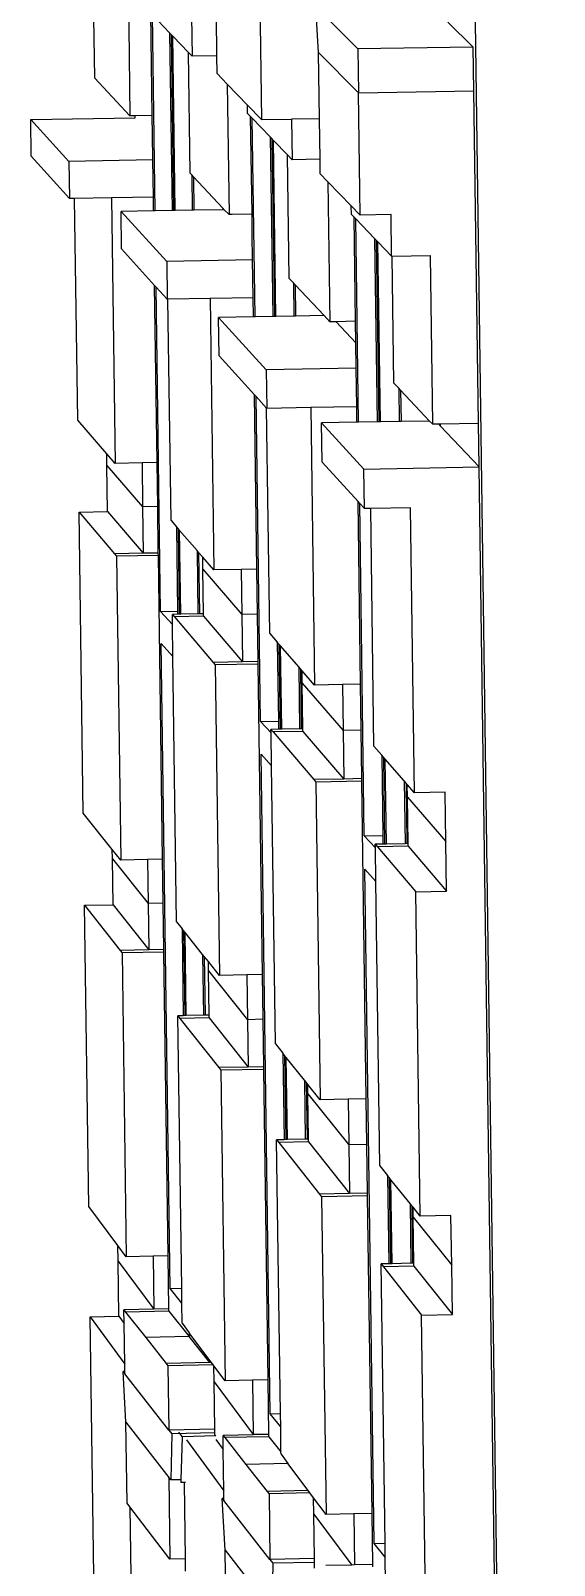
# Model space of a CAD drawing. Extents: x -106 to 80, y -44 to 65.
# Drawn here: x -104.417 to -103.234, y -5.991 to -2.524 of the extents above; entities that cross this region are included whole.
import ezdxf

# ---------------------------------------------------------------- set-up
doc = ezdxf.new("R2010")
doc.units = 0
doc.layers.get('0').update_dxf_attribs({"linetype": 'CONTINUOUS'})

msp = doc.modelspace()

# ---------------------------------------------------------------- linework, layer by layer
for p, q in [((-103.2335, -15.411), (-103.4445, -0.1507)), ((-104.2768, -2.363), (-104.2731, -2.6299)), ((-104.1968, -2.4132), (-104.1926, -2.7159)), ((-103.8991, -2.4542), (-103.8953, -2.7246)), ((-104.1423, -2.7151), (-104.1455, -2.4844)), ((-104.1359, -2.9307), (-104.142, -2.4881)), ((-104.1032, -2.5284), (-104.142, -2.4881)), ((-104.0536, -2.4914), (-104.0524, -2.5812)), ((-103.9962, -2.5802), (-103.9974, -2.4905)), ((-103.7726, -2.4699), (-103.6773, -2.5649)), ((-103.7662, -2.5732), (-103.7726, -2.4699)), ((-104.1032, -2.5284), (-104.0976, -2.93)), ((-104.0996, -2.5321), (-104.1032, -2.5284)), ((-103.4742, -2.5047), (-103.4168, -2.5605)), ((-104.0996, -2.5321), (-104.0941, -2.93)), ((-104.0961, -2.5358), (-104.0996, -2.5321)), ((-104.0906, -2.9299), (-104.0961, -2.5358)), ((-104.0606, -2.5727), (-104.0961, -2.5358)), ((-103.4168, -2.5605), (-103.6773, -2.5649)), ((-103.6773, -2.5649), (-103.6759, -2.6642)), ((-103.4154, -2.6597), (-103.4168, -2.5605)), ((-104.0568, -2.8455), (-104.0606, -2.5727)), ((-104.0524, -2.5812), (-104.0606, -2.5727)), ((-103.9962, -2.5802), (-104.0524, -2.5812)), ((-103.9956, -2.6207), (-103.9962, -2.5802)), ((-103.7662, -2.5732), (-103.6759, -2.6642)), ((-103.7642, -2.7224), (-103.7662, -2.5732)), ((-104.1926, -2.7159), (-104.2731, -2.6299)), ((-103.9729, -2.6442), (-103.9956, -2.6207)), ((-103.9729, -2.6442), (-103.9688, -2.9392)), ((-103.9272, -2.6916), (-103.9729, -2.6442)), ((-103.6759, -2.6642), (-103.4154, -2.6597)), ((-103.6721, -2.9403), (-103.6759, -2.6642)), ((-103.405, -3.4101), (-103.4154, -2.6597)), ((-103.927, -2.7104), (-103.9272, -2.6916)), ((-103.8953, -2.7246), (-103.9272, -2.6916)), ((-104.4171, -2.7243), (-104.1808, -2.7203)), ((-104.4171, -2.7243), (-104.3306, -2.819)), ((-104.4159, -2.8073), (-104.4171, -2.7243)), ((-104.1808, -2.7157), (-104.1926, -2.7159)), ((-104.1423, -2.7151), (-104.1808, -2.7157)), ((-104.1808, -2.7203), (-104.1808, -2.7157)), ((-104.1417, -2.7593), (-104.1423, -2.7151)), ((-103.927, -2.7104), (-103.9199, -2.7177)), ((-103.9168, -2.9383), (-103.9199, -2.7177)), ((-103.9162, -2.7215), (-103.9199, -2.7177)), ((-103.91, -3.17), (-103.9162, -2.7215)), ((-103.8756, -2.7637), (-103.9162, -2.7215)), ((-103.8953, -2.7246), (-103.8273, -2.7234)), ((-103.7642, -2.7224), (-103.8273, -2.7234)), ((-103.8273, -2.7234), (-103.826, -2.8152)), ((-103.7629, -2.8141), (-103.7642, -2.7224)), ((-104.1409, -2.8157), (-104.1417, -2.7593)), ((-103.8756, -2.7637), (-103.87, -3.1692)), ((-103.8719, -2.7675), (-103.8756, -2.7637)), ((-103.8719, -2.7675), (-103.8663, -3.1692)), ((-103.8682, -2.7714), (-103.8719, -2.7675)), ((-103.8627, -3.1691), (-103.8682, -2.7714)), ((-103.8366, -2.8042), (-103.8682, -2.7714)), ((-104.4159, -2.8073), (-104.3295, -2.9028)), ((-103.8327, -3.0831), (-103.8366, -2.8042)), ((-103.826, -2.8152), (-103.8366, -2.8042)), ((-104.1409, -2.8157), (-104.3306, -2.819)), ((-104.3306, -2.819), (-104.3295, -2.9028)), ((-104.1398, -2.8995), (-104.1409, -2.8157)), ((-103.7629, -2.8141), (-103.826, -2.8152)), ((-103.7625, -2.8468), (-103.7629, -2.8141)), ((-104.0529, -2.8496), (-104.0568, -2.8455)), ((-104.0529, -2.8496), (-104.0518, -2.9292)), ((-104.0492, -2.8536), (-104.0529, -2.8496)), ((-104.0492, -2.8536), (-104.0481, -2.9292)), ((-103.9824, -2.9248), (-104.0492, -2.8536)), ((-103.7451, -2.8648), (-103.7625, -2.8468)), ((-103.7451, -2.8648), (-103.7407, -3.1812)), ((-103.6925, -2.9192), (-103.7451, -2.8648)), ((-104.3177, -2.9026), (-104.3295, -2.9028)), ((-104.2344, -2.9011), (-104.3177, -2.9026)), ((-104.3107, -3.4033), (-104.3177, -2.9026)), ((-104.1398, -2.8995), (-104.2344, -2.9011)), ((-104.2344, -2.9011), (-104.226, -3.5012)), ((-104.1393, -2.9308), (-104.1398, -2.8995)), ((-104.1393, -2.9308), (-104.2129, -2.932)), ((-104.2129, -2.932), (-104.1097, -3.0448)), ((-104.2117, -3.0167), (-104.2129, -2.932)), ((-104.1359, -2.9307), (-104.1393, -2.9308)), ((-104.0976, -2.93), (-104.1359, -2.9307)), ((-104.0941, -2.93), (-104.0976, -2.93)), ((-104.0906, -2.9299), (-104.0941, -2.93)), ((-104.0518, -2.9292), (-104.0906, -2.9299)), ((-104.0481, -2.9292), (-104.0518, -2.9292)), ((-103.9823, -2.928), (-104.0481, -2.9292)), ((-103.9824, -2.9248), (-103.9823, -2.928)), ((-103.9794, -2.928), (-103.9824, -2.9248)), ((-103.9794, -2.928), (-103.9823, -2.928)), ((-103.9688, -2.9392), (-103.9794, -2.928)), ((-103.9614, -2.9391), (-103.9688, -2.9392)), ((-103.9168, -2.9383), (-103.9614, -2.9391)), ((-103.9162, -2.9842), (-103.9168, -2.9383)), ((-103.6923, -2.9385), (-103.6925, -2.9192)), ((-103.6721, -2.9403), (-103.6925, -2.9192)), ((-103.6923, -2.9385), (-103.6861, -2.9449)), ((-103.6823, -2.9489), (-103.6861, -2.9449)), ((-103.6828, -3.1802), (-103.6861, -2.9449)), ((-103.6026, -2.9391), (-103.6721, -2.9403)), ((-103.6013, -3.0328), (-103.6026, -2.9391)), ((-103.6759, -3.4084), (-103.6823, -2.9489)), ((-103.6398, -2.9929), (-103.6823, -2.9489)), ((-103.6759, -3.4084), (-103.6823, -2.9489)), ((-103.9154, -3.0414), (-103.9162, -2.9842)), ((-103.6398, -2.9929), (-103.6341, -3.4076)), ((-103.636, -2.9969), (-103.6398, -2.9929)), ((-103.636, -2.9969), (-103.6303, -3.4075)), ((-103.6321, -3.0009), (-103.636, -2.9969)), ((-103.6264, -3.4074), (-103.6321, -3.0009)), ((-103.6013, -3.0328), (-103.6321, -3.0009)), ((-104.2117, -3.0167), (-104.137, -3.0991)), ((-103.9154, -3.0414), (-104.1097, -3.0448)), ((-104.1097, -3.0448), (-104.1085, -3.1304)), ((-103.9142, -3.127), (-103.9154, -3.0414)), ((-103.6013, -3.0328), (-103.5998, -3.0328)), ((-103.5998, -3.0328), (-103.5145, -3.0313)), ((-103.5959, -3.3197), (-103.5998, -3.0328)), ((-103.5145, -3.0313), (-103.5092, -3.412)), ((-103.8232, -3.0933), (-103.8327, -3.0831)), ((-104.1335, -3.103), (-104.137, -3.0991)), ((-104.1314, -3.4994), (-104.137, -3.0991)), ((-104.1233, -3.8355), (-104.1335, -3.103)), ((-104.1085, -3.1304), (-104.1335, -3.103)), ((-103.8232, -3.0933), (-103.8222, -3.1684)), ((-103.8193, -3.0974), (-103.8232, -3.0933)), ((-103.8193, -3.0974), (-103.8183, -3.1683)), ((-103.7539, -3.1672), (-103.8193, -3.0974)), ((-104.1068, -3.1304), (-104.1085, -3.1304)), ((-104.0115, -3.1287), (-104.1068, -3.1304)), ((-104.0999, -3.6301), (-104.1068, -3.1304)), ((-103.9142, -3.127), (-104.0115, -3.1287)), ((-104.0115, -3.1287), (-104.0029, -3.742)), ((-103.9136, -3.17), (-103.9142, -3.127)), ((-103.9136, -3.17), (-103.9925, -3.1714)), ((-103.9925, -3.1714), (-103.8846, -3.2895)), ((-103.9913, -3.258), (-103.9925, -3.1714)), ((-103.91, -3.17), (-103.9136, -3.17)), ((-103.87, -3.1692), (-103.91, -3.17)), ((-103.8663, -3.1692), (-103.87, -3.1692)), ((-103.8627, -3.1691), (-103.8663, -3.1692)), ((-103.8222, -3.1684), (-103.8627, -3.1691)), ((-103.8183, -3.1683), (-103.8222, -3.1684)), ((-103.7539, -3.1672), (-103.8183, -3.1683)), ((-103.7407, -3.1812), (-103.7539, -3.1672)), ((-103.7269, -3.181), (-103.7407, -3.1812)), ((-103.6828, -3.1802), (-103.7269, -3.181)), ((-103.7269, -3.181), (-103.6822, -3.2285)), ((-103.6822, -3.2285), (-103.6828, -3.1802)), ((-103.9913, -3.258), (-103.9112, -3.3464)), ((-103.6814, -3.2858), (-103.6822, -3.2285)), ((-103.6814, -3.2858), (-103.8846, -3.2895)), ((-103.8846, -3.2895), (-103.8833, -3.377)), ((-103.6802, -3.3733), (-103.6814, -3.2858)), ((-103.5851, -3.3312), (-103.5959, -3.3197)), ((-103.9075, -3.3504), (-103.9112, -3.3464)), ((-103.9057, -3.7401), (-103.9112, -3.3464)), ((-103.8973, -4.0844), (-103.9075, -3.3504)), ((-103.9075, -3.3504), (-103.884, -3.3763)), ((-103.5851, -3.3312), (-103.5841, -3.4067)), ((-103.581, -3.3355), (-103.5851, -3.3312)), ((-103.5851, -3.3312), (-103.5841, -3.4067)), ((-103.581, -3.3355), (-103.58, -3.4066)), ((-103.5154, -3.4054), (-103.581, -3.3355)), ((-103.8769, -3.8852), (-103.884, -3.3763)), ((-103.8833, -3.377), (-103.884, -3.3763)), ((-103.7842, -3.3752), (-103.8833, -3.377)), ((-103.6802, -3.3733), (-103.7842, -3.3752)), ((-103.7842, -3.3752), (-103.7755, -4.0023)), ((-103.6797, -3.4084), (-103.6802, -3.3733)), ((-104.2451, -3.4792), (-104.3107, -3.4033)), ((-103.6797, -3.4084), (-103.7594, -3.4099)), ((-103.7594, -3.4099), (-103.6642, -3.5139)), ((-103.7582, -3.4984), (-103.7594, -3.4099)), ((-103.6759, -3.4084), (-103.6797, -3.4084)), ((-103.6341, -3.4076), (-103.6759, -3.4084)), ((-103.6303, -3.4075), (-103.6341, -3.4076)), ((-103.6264, -3.4074), (-103.6303, -3.4075)), ((-103.5841, -3.4067), (-103.6264, -3.4074)), ((-103.58, -3.4066), (-103.5841, -3.4067)), ((-103.5154, -3.4054), (-103.58, -3.4066)), ((-103.5092, -3.412), (-103.5154, -3.4054)), ((-103.5092, -3.412), (-103.4952, -3.4117)), ((-103.4952, -3.4117), (-103.4912, -3.416)), ((-103.4952, -3.4117), (-103.4913, -3.4117)), ((-103.4913, -3.4117), (-103.405, -3.4101)), ((-103.4913, -3.4117), (-103.4912, -3.416)), ((-103.4912, -3.416), (-103.4037, -3.509)), ((-103.4037, -3.509), (-103.405, -3.4101)), ((-104.2447, -3.506), (-104.2451, -3.4792)), ((-104.226, -3.5012), (-104.2451, -3.4792)), ((-104.1654, -3.5001), (-104.226, -3.5012)), ((-104.1314, -3.4994), (-104.1654, -3.5001)), ((-104.1654, -3.5001), (-104.164, -3.5995)), ((-104.13, -3.5989), (-104.1314, -3.4994)), ((-103.7582, -3.4984), (-103.6772, -3.5875)), ((-104.2433, -3.6099), (-104.2447, -3.506)), ((-104.2447, -3.506), (-104.164, -3.5995)), ((-103.6642, -3.5139), (-103.4037, -3.509)), ((-103.6629, -3.6033), (-103.6642, -3.5139)), ((-103.3508, -7.3342), (-103.4037, -3.509)), ((-104.13, -3.5989), (-104.164, -3.5995)), ((-104.164, -3.5995), (-104.1625, -3.7043)), ((-104.1286, -3.7037), (-104.13, -3.5989)), ((-103.6734, -3.5918), (-103.6772, -3.5875)), ((-103.6715, -4.0003), (-103.6772, -3.5875)), ((-103.663, -4.3424), (-103.6734, -3.5918)), ((-103.6629, -3.6033), (-103.6734, -3.5918)), ((-103.663, -4.3424), (-103.6734, -3.5918)), ((-103.6486, -3.603), (-103.6629, -3.6033)), ((-103.5587, -3.6013), (-103.6486, -3.603)), ((-103.6412, -4.1398), (-103.6486, -3.603)), ((-103.5498, -4.2451), (-103.5587, -3.6013)), ((-104.3078, -3.6111), (-104.2433, -3.6099)), ((-104.2983, -4.2916), (-104.3078, -3.6111)), ((-104.3078, -3.6111), (-104.2276, -3.7055)), ((-104.2433, -3.6099), (-104.1625, -3.7043)), ((-104.0999, -3.6301), (-104.0876, -3.6443)), ((-104.0876, -3.6443), (-104.085, -3.8348)), ((-104.0841, -3.6484), (-104.0876, -3.6443)), ((-104.0841, -3.6484), (-104.0814, -3.842)), ((-104.0805, -3.6525), (-104.0841, -3.6484)), ((-104.0779, -3.8419), (-104.0805, -3.6525)), ((-104.0411, -3.6979), (-104.0805, -3.6525)), ((-104.1625, -3.7043), (-104.2276, -3.7055)), ((-104.2276, -3.7055), (-104.2231, -3.7108)), ((-104.1285, -3.7091), (-104.2231, -3.7108)), ((-104.1286, -3.7037), (-104.1625, -3.7043)), ((-104.1285, -3.7091), (-104.1286, -3.7037)), ((-104.1189, -4.3956), (-104.1285, -3.7091)), ((-104.0411, -3.6979), (-104.0391, -3.8412)), ((-104.0374, -3.7022), (-104.0411, -3.6979)), ((-104.0374, -3.7022), (-104.0354, -3.8411)), ((-104.0282, -3.7128), (-104.0374, -3.7022)), ((-104.2231, -3.7108), (-104.2135, -4.3975)), ((-104.0278, -3.7404), (-104.0282, -3.7128)), ((-104.0029, -3.742), (-104.0282, -3.7128)), ((-104.0278, -3.7404), (-103.9396, -3.8423)), ((-104.0264, -3.8409), (-104.0278, -3.7404)), ((-103.9411, -3.7408), (-104.0029, -3.742)), ((-103.9057, -3.7401), (-103.9411, -3.7408)), ((-103.9411, -3.7408), (-103.9396, -3.8423)), ((-103.9043, -3.8417), (-103.9057, -3.7401)), ((-104.1233, -3.8355), (-104.085, -3.8348)), ((-104.0966, -3.8649), (-104.1233, -3.8355)), ((-104.0849, -3.842), (-104.0969, -3.8423)), ((-104.0969, -3.8423), (-104.0923, -3.8477)), ((-104.0966, -3.8649), (-104.0969, -3.8423)), ((-104.0264, -3.8465), (-104.0923, -3.8477)), ((-104.0923, -3.8477), (-104.0047, -3.9507)), ((-104.085, -3.8348), (-104.0849, -3.842)), ((-104.0814, -3.842), (-104.0849, -3.842)), ((-104.0779, -3.8419), (-104.0814, -3.842)), ((-104.0391, -3.8412), (-104.0779, -3.8419)), ((-104.0354, -3.8411), (-104.0391, -3.8412)), ((-104.0264, -3.8409), (-104.0354, -3.8411)), ((-104.0264, -3.8465), (-104.0264, -3.8409)), ((-104.0264, -3.8465), (-103.9382, -3.9494)), ((-103.9043, -3.8417), (-103.9396, -3.8423)), ((-103.9396, -3.8423), (-103.9382, -3.9494)), ((-103.9028, -3.9487), (-103.9043, -3.8417)), ((-104.0956, -3.9373), (-104.0966, -3.8649)), ((-104.1222, -3.9078), (-104.0956, -3.9373)), ((-104.102, -5.3654), (-104.1222, -3.9078)), ((-103.8769, -3.8852), (-103.8598, -3.905)), ((-103.8598, -3.905), (-103.8573, -4.0836)), ((-103.8561, -3.9093), (-103.8598, -3.905)), ((-103.8561, -3.9093), (-103.8534, -4.1017)), ((-103.8523, -3.9136), (-103.8561, -3.9093)), ((-103.8497, -4.1017), (-103.8523, -3.9136)), ((-103.8112, -3.9611), (-103.8523, -3.9136)), ((-104.0873, -4.5371), (-104.0956, -3.9373)), ((-103.9382, -3.9494), (-104.0047, -3.9507)), ((-104.0047, -3.9507), (-103.9999, -3.9563)), ((-103.9028, -3.9487), (-103.9382, -3.9494)), ((-103.9027, -3.9544), (-103.9028, -3.9487)), ((-103.9027, -3.9544), (-103.9999, -3.9563)), ((-103.9999, -3.9563), (-103.9902, -4.6581)), ((-103.893, -4.6561), (-103.9027, -3.9544)), ((-103.8112, -3.9611), (-103.8092, -4.1009)), ((-103.8072, -3.9656), (-103.8112, -3.9611)), ((-103.8072, -3.9656), (-103.8054, -4.1008)), ((-103.8036, -3.9698), (-103.8072, -3.9656)), ((-103.8032, -3.998), (-103.8036, -3.9698)), ((-103.7755, -4.0023), (-103.8036, -3.9698)), ((-103.8032, -3.998), (-103.7109, -4.1047)), ((-103.8018, -4.1007), (-103.8032, -3.998)), ((-103.7123, -4.001), (-103.7755, -4.0023)), ((-103.6715, -4.0003), (-103.7123, -4.001)), ((-103.7123, -4.001), (-103.7109, -4.1047)), ((-103.67, -4.1039), (-103.6715, -4.0003)), ((-103.8973, -4.0844), (-103.8573, -4.0836)), ((-103.8738, -4.1102), (-103.8973, -4.0844)), ((-103.8573, -4.0836), (-103.857, -4.1018)), ((-103.857, -4.1018), (-103.8739, -4.1021)), ((-103.8739, -4.1021), (-103.8691, -4.1078)), ((-103.8738, -4.1102), (-103.8739, -4.1021)), ((-103.8728, -4.1842), (-103.8738, -4.1102)), ((-103.8017, -4.1065), (-103.8691, -4.1078)), ((-103.8691, -4.1078), (-103.7774, -4.2156)), ((-103.8534, -4.1017), (-103.857, -4.1018)), ((-103.8497, -4.1017), (-103.8534, -4.1017)), ((-103.8092, -4.1009), (-103.8497, -4.1017)), ((-103.8054, -4.1008), (-103.8092, -4.1009)), ((-103.8018, -4.1007), (-103.8054, -4.1008)), ((-103.8017, -4.1065), (-103.8018, -4.1007)), ((-103.8017, -4.1065), (-103.7094, -4.2142)), ((-103.67, -4.1039), (-103.7109, -4.1047)), ((-103.7109, -4.1047), (-103.7094, -4.2142)), ((-103.6685, -4.2134), (-103.67, -4.1039)), ((-103.8963, -4.1582), (-103.8728, -4.1842)), ((-103.8756, -5.6481), (-103.8963, -4.1582)), ((-103.6412, -4.1398), (-103.6237, -4.16)), ((-103.6237, -4.16), (-103.6211, -4.3416)), ((-103.6198, -4.1645), (-103.6237, -4.16)), ((-103.8641, -4.8125), (-103.8728, -4.1842)), ((-103.6198, -4.1645), (-103.6171, -4.3612)), ((-103.6159, -4.169), (-103.6198, -4.1645)), ((-103.6132, -4.3611), (-103.6159, -4.169)), ((-103.5728, -4.2186), (-103.6159, -4.169)), ((-103.7094, -4.2142), (-103.7774, -4.2156)), ((-103.7774, -4.2156), (-103.7724, -4.2214)), ((-103.6684, -4.2193), (-103.7724, -4.2214)), ((-103.7724, -4.2214), (-103.7625, -4.9391)), ((-103.6685, -4.2134), (-103.7094, -4.2142)), ((-103.6684, -4.2193), (-103.6685, -4.2134)), ((-103.6585, -4.9369), (-103.6684, -4.2193)), ((-103.5728, -4.2186), (-103.5709, -4.3603)), ((-103.5687, -4.2233), (-103.5728, -4.2186)), ((-103.5728, -4.2186), (-103.5709, -4.3603)), ((-103.5687, -4.2233), (-103.5668, -4.3602)), ((-103.5661, -4.2263), (-103.5687, -4.2233)), ((-103.5657, -4.2553), (-103.5661, -4.2263)), ((-103.5498, -4.2451), (-103.5661, -4.2263)), ((-103.5657, -4.2553), (-103.4788, -4.3556)), ((-103.5642, -4.3602), (-103.5657, -4.2553)), ((-103.4803, -4.2437), (-103.5498, -4.2451)), ((-103.4788, -4.3556), (-103.4803, -4.2437)), ((-104.2326, -4.3737), (-104.2983, -4.2916)), ((-103.663, -4.3424), (-103.6211, -4.3416)), ((-103.663, -4.3424), (-103.6211, -4.3416)), ((-103.638, -4.3699), (-103.663, -4.3424)), ((-103.6209, -4.3613), (-103.6381, -4.3616)), ((-103.6381, -4.3616), (-103.633, -4.3676)), ((-103.638, -4.3699), (-103.6381, -4.3616)), ((-103.5641, -4.3662), (-103.633, -4.3676)), ((-103.633, -4.3676), (-103.5467, -4.4689)), ((-103.6211, -4.3416), (-103.6209, -4.3613)), ((-103.6171, -4.3612), (-103.6209, -4.3613)), ((-103.6132, -4.3611), (-103.6171, -4.3612)), ((-103.5709, -4.3603), (-103.6132, -4.3611)), ((-103.5668, -4.3602), (-103.5709, -4.3603)), ((-103.5642, -4.3602), (-103.5668, -4.3602)), ((-103.5641, -4.3662), (-103.5642, -4.3602)), ((-103.5641, -4.3662), (-103.4772, -4.4675)), ((-103.4772, -4.4675), (-103.4788, -4.3556)), ((-104.2323, -4.3942), (-104.2326, -4.3737)), ((-104.2135, -4.3975), (-104.2326, -4.3737)), ((-104.2309, -4.4981), (-104.2323, -4.3942)), ((-104.2323, -4.3942), (-104.1515, -4.4953)), ((-104.1529, -4.3963), (-104.2135, -4.3975)), ((-104.1189, -4.3956), (-104.1529, -4.3963)), ((-104.1529, -4.3963), (-104.1515, -4.4953)), ((-104.1175, -4.4946), (-104.1189, -4.3956)), ((-103.637, -4.4455), (-103.638, -4.3699)), ((-103.6408, -5.9412), (-103.6619, -4.4179)), ((-103.6619, -4.4179), (-103.637, -4.4455)), ((-103.628, -5.088), (-103.637, -4.4455)), ((-103.5467, -4.4689), (-103.4772, -4.4675)), ((-103.5365, -5.2019), (-103.5467, -4.4689)), ((-104.2954, -4.4994), (-104.2309, -4.4981)), ((-104.2859, -5.1797), (-104.2954, -4.4994)), ((-104.2954, -4.4994), (-104.2151, -4.6014)), ((-104.2309, -4.4981), (-104.15, -4.6)), ((-104.1175, -4.4946), (-104.1515, -4.4953)), ((-104.1515, -4.4953), (-104.15, -4.6)), ((-104.1161, -4.5994), (-104.1175, -4.4946)), ((-104.0873, -4.5371), (-104.075, -4.5523)), ((-104.075, -4.5523), (-104.0723, -4.7489)), ((-104.0714, -4.5568), (-104.075, -4.5523)), ((-104.0714, -4.5568), (-104.0688, -4.7488)), ((-104.0679, -4.5612), (-104.0714, -4.5568)), ((-104.0653, -4.7488), (-104.0679, -4.5612)), ((-104.0284, -4.6104), (-104.0679, -4.5612)), ((-104.15, -4.6), (-104.2151, -4.6014)), ((-104.2151, -4.6014), (-104.2106, -4.6071)), ((-104.116, -4.6052), (-104.2106, -4.6071)), ((-104.2106, -4.6071), (-104.201, -5.2936)), ((-104.1161, -4.5994), (-104.15, -4.6)), ((-104.116, -4.6052), (-104.1161, -4.5994)), ((-104.1064, -5.2916), (-104.116, -4.6052)), ((-104.0284, -4.6104), (-104.0265, -4.748)), ((-104.0247, -4.6151), (-104.0284, -4.6104)), ((-104.0247, -4.6151), (-104.0228, -4.7479)), ((-104.0155, -4.6265), (-104.0247, -4.6151)), ((-104.0152, -4.6476), (-104.0155, -4.6265)), ((-103.9902, -4.6581), (-104.0155, -4.6265)), ((-104.0152, -4.6476), (-103.9269, -4.7579)), ((-104.0138, -4.7477), (-104.0152, -4.6476)), ((-103.9283, -4.6568), (-103.9902, -4.6581)), ((-103.893, -4.6561), (-103.9283, -4.6568)), ((-103.9283, -4.6568), (-103.9269, -4.7579)), ((-103.8916, -4.7571), (-103.893, -4.6561)), ((-104.0723, -4.7489), (-104.0843, -4.7491)), ((-104.0843, -4.7491), (-104.0797, -4.755)), ((-104.0757, -5.3648), (-104.0843, -4.7491)), ((-104.0688, -4.7488), (-104.0723, -4.7489)), ((-104.0653, -4.7488), (-104.0688, -4.7488)), ((-104.0265, -4.748), (-104.0653, -4.7488)), ((-104.0228, -4.7479), (-104.0265, -4.748)), ((-104.0138, -4.7477), (-104.0228, -4.7479)), ((-104.0137, -4.7537), (-104.0138, -4.7477)), ((-104.0137, -4.7537), (-104.0797, -4.755)), ((-104.0797, -4.755), (-103.9919, -4.8663)), ((-104.0137, -4.7537), (-103.9254, -4.8649)), ((-103.8916, -4.7571), (-103.9269, -4.7579)), ((-103.9269, -4.7579), (-103.9254, -4.8649)), ((-103.8901, -4.8642), (-103.8916, -4.7571)), ((-103.8641, -4.8125), (-103.8469, -4.8339)), ((-103.8469, -4.8339), (-103.8442, -5.029)), ((-103.8432, -4.8385), (-103.8469, -4.8339)), ((-103.8432, -4.8385), (-103.8405, -5.0289)), ((-103.8394, -4.8432), (-103.8432, -4.8385)), ((-103.8369, -5.0288), (-103.8394, -4.8432)), ((-103.7982, -4.8946), (-103.8394, -4.8432)), ((-103.9254, -4.8649), (-103.9919, -4.8663)), ((-103.9919, -4.8663), (-103.9872, -4.8723)), ((-103.89, -4.8703), (-103.9872, -4.8723)), ((-103.9872, -4.8723), (-103.9774, -5.574)), ((-103.8901, -4.8642), (-103.9254, -4.8649)), ((-103.89, -4.8703), (-103.8901, -4.8642)), ((-103.8802, -5.5718), (-103.89, -4.8703)), ((-103.7982, -4.8946), (-103.7963, -5.0279)), ((-103.7943, -4.8994), (-103.7982, -4.8946)), ((-103.7943, -4.8994), (-103.7925, -5.0279)), ((-103.7906, -4.904), (-103.7943, -4.8994)), ((-103.7903, -4.9256), (-103.7906, -4.904)), ((-103.7625, -4.9391), (-103.7906, -4.904)), ((-103.7903, -4.9256), (-103.6979, -5.041)), ((-103.7889, -5.0278), (-103.7903, -4.9256)), ((-103.6993, -4.9378), (-103.7625, -4.9391)), ((-103.6585, -4.9369), (-103.6993, -4.9378)), ((-103.6993, -4.9378), (-103.6979, -5.041)), ((-103.6571, -5.0401), (-103.6585, -4.9369)), ((-103.8442, -5.029), (-103.8611, -5.0293)), ((-103.8611, -5.0293), (-103.8562, -5.0355)), ((-103.8525, -5.6476), (-103.8611, -5.0293)), ((-103.7888, -5.0341), (-103.8562, -5.0355)), ((-103.8562, -5.0355), (-103.7644, -5.1519)), ((-103.8405, -5.0289), (-103.8442, -5.029)), ((-103.8369, -5.0288), (-103.8405, -5.0289)), ((-103.7963, -5.0279), (-103.8369, -5.0288)), ((-103.7925, -5.0279), (-103.7963, -5.0279)), ((-103.7889, -5.0278), (-103.7925, -5.0279)), ((-103.7888, -5.0341), (-103.7889, -5.0278)), ((-103.7888, -5.0341), (-103.6964, -5.1504)), ((-103.6571, -5.0401), (-103.6979, -5.041)), ((-103.6979, -5.041), (-103.6964, -5.1504)), ((-103.6555, -5.1496), (-103.6571, -5.0401)), ((-103.628, -5.088), (-103.6105, -5.1098)), ((-103.6105, -5.1098), (-103.6077, -5.3093)), ((-103.6066, -5.1146), (-103.6105, -5.1098)), ((-103.6066, -5.1146), (-103.6039, -5.3092)), ((-103.6027, -5.1195), (-103.6066, -5.1146)), ((-103.6001, -5.3092), (-103.6027, -5.1195)), ((-103.5596, -5.1732), (-103.6027, -5.1195)), ((-103.6964, -5.1504), (-103.7644, -5.1519)), ((-103.7644, -5.1519), (-103.7594, -5.1582)), ((-103.6555, -5.156), (-103.7594, -5.1582)), ((-103.7594, -5.1582), (-103.7495, -5.8757)), ((-103.6555, -5.1496), (-103.6964, -5.1504)), ((-103.6555, -5.156), (-103.6555, -5.1496)), ((-103.6455, -5.8734), (-103.6555, -5.156)), ((-104.2202, -5.268), (-104.2859, -5.1797)), ((-103.5596, -5.1732), (-103.5577, -5.3082)), ((-103.5555, -5.1783), (-103.5596, -5.1732)), ((-103.5596, -5.1732), (-103.5577, -5.3082)), ((-103.5555, -5.1783), (-103.5537, -5.3082)), ((-103.5529, -5.1815), (-103.5555, -5.1783)), ((-103.5525, -5.2038), (-103.5529, -5.1815)), ((-103.5365, -5.2019), (-103.5529, -5.1815)), ((-103.4671, -5.2004), (-103.5365, -5.2019)), ((-103.4655, -5.3122), (-103.4671, -5.2004)), ((-103.5525, -5.2038), (-103.4655, -5.3122)), ((-103.5511, -5.3081), (-103.5525, -5.2038)), ((-104.2197, -5.3032), (-104.2202, -5.268)), ((-104.201, -5.2936), (-104.2202, -5.268)), ((-104.2179, -5.428), (-104.2197, -5.3032)), ((-104.2197, -5.3032), (-104.1387, -5.412)), ((-104.1404, -5.2923), (-104.201, -5.2936)), ((-104.1064, -5.2916), (-104.1404, -5.2923)), ((-104.1404, -5.2923), (-104.1387, -5.412)), ((-104.1048, -5.4113), (-104.1064, -5.2916)), ((-103.6077, -5.3093), (-103.625, -5.3097)), ((-103.625, -5.3097), (-103.6199, -5.3161)), ((-103.6162, -5.9406), (-103.625, -5.3097)), ((-103.551, -5.3147), (-103.6199, -5.3161)), ((-103.6199, -5.3161), (-103.5334, -5.4256)), ((-103.6039, -5.3092), (-103.6077, -5.3093)), ((-103.6001, -5.3092), (-103.6039, -5.3092)), ((-103.5577, -5.3082), (-103.6001, -5.3092)), ((-103.5537, -5.3082), (-103.5577, -5.3082)), ((-103.5511, -5.3081), (-103.5537, -5.3082)), ((-103.551, -5.3147), (-103.5511, -5.3081)), ((-103.551, -5.3147), (-103.464, -5.4241)), ((-103.464, -5.4241), (-103.4655, -5.3122)), ((-104.102, -5.3654), (-104.0757, -5.3648)), ((-104.0753, -5.3987), (-104.102, -5.3654)), ((-104.0753, -5.3987), (-104.0757, -5.3648)), ((-104.0746, -5.4438), (-104.0753, -5.3987)), ((-104.2825, -5.4294), (-104.2179, -5.428)), ((-104.2736, -6.0676), (-104.2825, -5.4294)), ((-104.2825, -5.4294), (-104.2045, -5.536)), ((-104.2179, -5.428), (-104.2058, -5.4444)), ((-104.1387, -5.4122), (-104.2062, -5.4137)), ((-104.2062, -5.4137), (-104.2025, -5.4184)), ((-104.2058, -5.4444), (-104.2062, -5.4137)), ((-104.1047, -5.4163), (-104.2025, -5.4184)), ((-104.2025, -5.4184), (-104.1569, -5.4761)), ((-104.1048, -5.4113), (-104.1387, -5.412)), ((-104.1048, -5.4115), (-104.1387, -5.4122)), ((-104.1387, -5.412), (-104.1387, -5.4122)), ((-104.1048, -5.4115), (-104.1048, -5.4113)), ((-104.1047, -5.4163), (-104.1048, -5.4115)), ((-104.1047, -5.4163), (-104.0587, -5.474)), ((-103.5334, -5.4256), (-103.464, -5.4241)), ((-103.5233, -6.1584), (-103.5334, -5.4256)), ((-104.2045, -5.536), (-104.2058, -5.4444)), ((-104.0587, -5.474), (-104.1569, -5.4761)), ((-104.1569, -5.4761), (-104.1106, -5.5348)), ((-104.0746, -5.4438), (-104.0588, -5.465)), ((-104.0588, -5.465), (-104.0587, -5.474)), ((-104.012, -5.5277), (-104.0588, -5.465)), ((-104.0119, -5.5326), (-104.0587, -5.474)), ((-104.2043, -5.5527), (-104.2045, -5.536)), ((-104.0119, -5.5326), (-104.1106, -5.5348)), ((-104.1106, -5.5348), (-104.1068, -5.5396)), ((-104.0047, -5.5374), (-104.1068, -5.5396)), ((-104.1068, -5.5396), (-104.1047, -5.6851)), ((-104.012, -5.5277), (-104.0119, -5.5326)), ((-104.0084, -5.5326), (-104.012, -5.5277)), ((-104.0084, -5.5326), (-104.0119, -5.5326)), ((-104.0047, -5.5374), (-104.0084, -5.5326)), ((-104.0028, -5.54), (-104.0047, -5.5374)), ((-104.0023, -5.5761), (-104.0028, -5.54)), ((-103.9774, -5.574), (-104.0028, -5.54)), ((-104.2081, -5.5527), (-104.2042, -5.5577)), ((-104.2019, -5.6669), (-104.2081, -5.5527)), ((-104.2043, -5.5527), (-104.2081, -5.5527)), ((-104.2042, -5.5577), (-104.2043, -5.5527)), ((-104.1047, -5.6851), (-104.2042, -5.5577)), ((-104.0023, -5.5761), (-103.9139, -5.6948)), ((-104.0008, -5.6828), (-104.0023, -5.5761)), ((-103.9156, -5.5726), (-103.9774, -5.574)), ((-103.8802, -5.5718), (-103.9156, -5.5726)), ((-103.9156, -5.5726), (-103.9139, -5.6948)), ((-103.8785, -5.694), (-103.8802, -5.5718)), ((-103.8756, -5.6481), (-103.8525, -5.6476)), ((-103.852, -5.6774), (-103.8756, -5.6481)), ((-103.852, -5.6774), (-103.8525, -5.6476)), ((-104.2019, -5.6669), (-104.105, -5.7919)), ((-104.1993, -5.8501), (-104.2019, -5.6669)), ((-104.0008, -5.6828), (-104.1047, -5.6851)), ((-104.1047, -5.6851), (-104.0983, -5.6933)), ((-104.0007, -5.6911), (-104.0008, -5.6828)), ((-103.8513, -5.7341), (-103.852, -5.6774)), ((-104.0983, -5.6933), (-104.1006, -5.7977)), ((-104.0007, -5.6911), (-104.0983, -5.6933)), ((-104.0828, -5.6899), (-104.0749, -5.7)), ((-104.0749, -5.7), (-104.0778, -5.7972)), ((-103.9985, -5.6983), (-104.0749, -5.7)), ((-104.0647, -5.7074), (-103.9805, -5.8223)), ((-104.0006, -5.6955), (-104.0007, -5.6911)), ((-103.9985, -5.6983), (-104.0006, -5.6955)), ((-103.9988, -5.706), (-103.9818, -5.7289)), ((-103.9139, -5.6957), (-103.9823, -5.6973)), ((-103.9823, -5.6973), (-103.9784, -5.7022)), ((-103.9818, -5.7289), (-103.9823, -5.6973)), ((-103.8785, -5.7), (-103.9784, -5.7022)), ((-103.9784, -5.7022), (-103.9307, -5.7625)), ((-103.8785, -5.694), (-103.9139, -5.6948)), ((-103.9139, -5.6948), (-103.9139, -5.6957)), ((-103.8785, -5.695), (-103.9139, -5.6957)), ((-103.8785, -5.695), (-103.8785, -5.694)), ((-103.8785, -5.7), (-103.8785, -5.695)), ((-103.8785, -5.7), (-103.8513, -5.7341)), ((-103.9805, -5.8223), (-103.9818, -5.7289)), ((-103.8512, -5.7395), (-103.8513, -5.7341)), ((-103.8512, -5.7395), (-103.8356, -5.7604)), ((-103.8356, -5.7604), (-103.9307, -5.7625)), ((-103.9307, -5.7625), (-103.8823, -5.8238)), ((-103.7897, -5.8218), (-103.8356, -5.7604)), ((-104.1006, -5.7977), (-104.105, -5.7919)), ((-104.105, -5.7919), (-104.1025, -5.9769)), ((-104.0778, -5.7972), (-104.1006, -5.7977)), ((-104.0778, -5.7972), (-104.078, -5.8034)), ((-104.0696, -5.8033), (-104.078, -5.8034)), ((-104.0673, -5.8032), (-104.0696, -5.8033)), ((-104.0672, -5.9761), (-104.0696, -5.8033)), ((-103.9803, -5.8392), (-103.9805, -5.8223)), ((-103.7897, -5.8218), (-103.8823, -5.8238)), ((-103.8823, -5.8238), (-103.8783, -5.8289)), ((-103.786, -5.8268), (-103.7897, -5.8218)), ((-104.1932, -5.8582), (-104.1993, -5.8501)), ((-104.1932, -5.8582), (-104.1886, -6.1895)), ((-104.1025, -5.9769), (-104.1932, -5.8582)), ((-103.9803, -5.8392), (-103.9843, -5.8393)), ((-103.9843, -5.8393), (-103.9802, -5.8445)), ((-103.9778, -5.9561), (-103.9843, -5.8393)), ((-103.9802, -5.8445), (-103.9803, -5.8392)), ((-103.8763, -5.9776), (-103.9802, -5.8445)), ((-103.786, -5.8268), (-103.8783, -5.8289)), ((-103.8783, -5.8289), (-103.8763, -5.9776)), ((-103.7776, -5.838), (-103.786, -5.8268)), ((-103.7771, -5.8749), (-103.7776, -5.838)), ((-103.7495, -5.8757), (-103.7776, -5.838)), ((-103.7771, -5.8749), (-103.6914, -5.99)), ((-103.7757, -5.9753), (-103.7771, -5.8749)), ((-103.6864, -5.8743), (-103.7495, -5.8757)), ((-103.6455, -5.8734), (-103.6864, -5.8743)), ((-103.6864, -5.8743), (-103.6848, -5.9898)), ((-103.6439, -5.9889), (-103.6455, -5.8734)), ((-103.9778, -5.9561), (-103.8766, -6.0867)), ((-103.9752, -6.1434), (-103.9778, -5.9561)), ((-103.6408, -5.9412), (-103.6162, -5.9406)), ((-103.6158, -5.9724), (-103.6408, -5.9412)), ((-103.6158, -5.9724), (-103.6162, -5.9406)), ((-104.0672, -5.9761), (-104.1025, -5.9769)), ((-104.0668, -6.004), (-104.0672, -5.9761)), ((-103.7757, -5.9753), (-103.8763, -5.9776)), ((-103.8763, -5.9776), (-103.8696, -5.9861)), ((-103.8696, -5.9861), (-103.8719, -6.0928)), ((-103.7756, -5.984), (-103.8696, -5.9861)), ((-103.7756, -5.984), (-103.7757, -5.9753)), ((-103.7754, -5.9969), (-103.7756, -5.984)), ((-103.6914, -5.99), (-103.75, -5.9913)), ((-103.6848, -5.9898), (-103.6914, -5.99)), ((-103.6439, -5.9889), (-103.6848, -5.9898)), ((-103.6438, -5.9942), (-103.6439, -5.9889)), ((-103.615, -6.0303), (-103.6158, -5.9724))]:
    msp.add_line(p, q)

doc.saveas('drawing.dxf')
